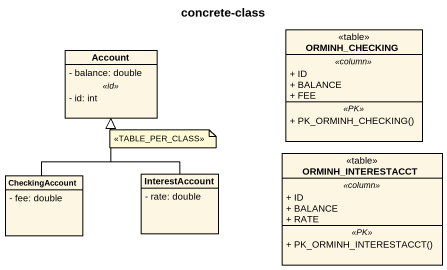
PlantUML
@startuml
title concrete-class
hide circle
hide empty members
skinparam classAttributeIconSize 0
class ORMINH_CHECKING <<table>> {
  .. <<column>> ..
  + ID
  + BALANCE
  + FEE
  .. <<PK>> ..
  + PK_ORMINH_CHECKING()
}
class Account {
  - balance: double
  .. <<id>> ..
  - id: int
}
class ORMINH_INTERESTACCT <<table>> {
  .. <<column>> ..
  + ID
  + BALANCE
  + RATE
  .. <<PK>> ..
  + PK_ORMINH_INTERESTACCT()
}
class CheckingAccount {
  - fee: double
}
class InterestAccount {
  - rate: double
}
CheckingAccount -up-|> Account
InterestAccount -up-|> Account
note as N1
  <<TABLE_PER_CLASS>>
end note
@enduml
